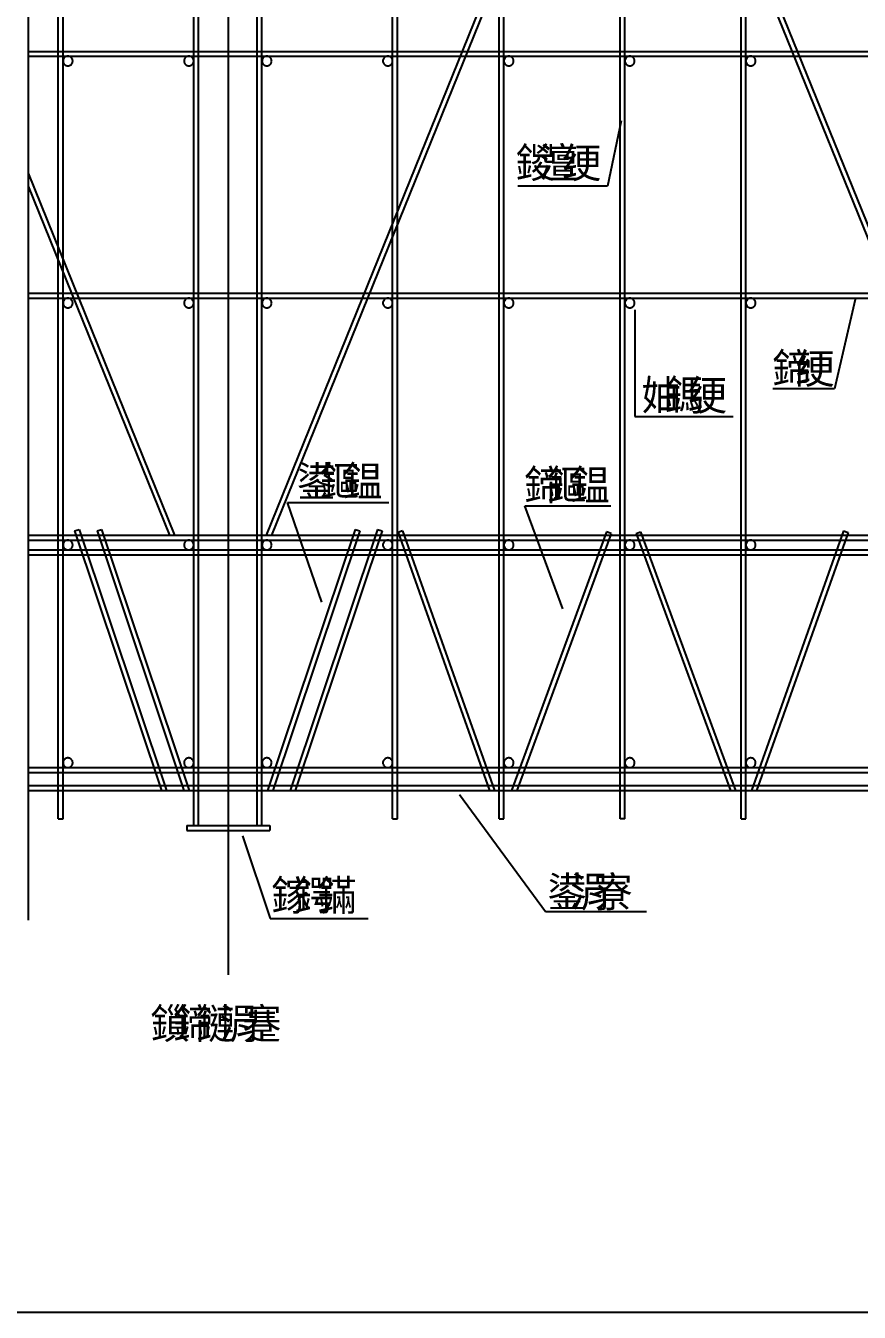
# Model space of a CAD drawing. Header units: metres. Extents: x 0 to 420, y 0 to 297.
# Drawn here: x 84.5 to 181.1, y 0 to 149.2 of the extents above; entities that cross this region are included whole.
import ezdxf

# ---------------------------------------------------------------- set-up
doc = ezdxf.new("R2010")
doc.units = ezdxf.units.M
doc.layers.add(' ', color=7, linetype='Continuous')

msp = doc.modelspace()

# ---------------------------------------------------------------- linework, layer by layer
at = {"layer": ' '}
msp.add_line((107.97, 39.12), (107.97, 291.04), dxfattribs=at)
for p, q in [((88.24, 57.21), (88.24, 282.79)), ((88.8, 57.21), (88.8, 282.79)), ((103.95, 56.43), (103.95, 282.79)), ((104.51, 56.43), (104.51, 282.79)), ((111.3, 56.43), (111.3, 282.79)), ((111.86, 56.43), (111.86, 282.79)), ((118.3, 282.15), (196.05, 90.09)), ((118.91, 282.15), (196.66, 90.09)), ((127.02, 57.21), (127.02, 282.79)), ((127.58, 57.21), (127.58, 282.79)), ((139.36, 57.21), (139.36, 282.79)), ((139.92, 57.21), (139.92, 282.79)), ((153.39, 57.21), (153.39, 282.79)), ((153.95, 57.21), (153.95, 282.79)), ((167.42, 57.21), (167.42, 282.79)), ((167.98, 57.21), (167.98, 282.79)), ((189.57, 280.81), (112.37, 90.09)), ((190.18, 280.81), (112.97, 90.09)), ((84.74, 161.08), (84.74, 45.46)), ((84.74, 146.2), (223.49, 146.2)), ((84.74, 145.64), (223.49, 145.64)), ((153.53, 138.16), (151.93, 130.58)), ((84.74, 132.08), (101.74, 90.09)), ((84.74, 130.58), (101.13, 90.09)), ((151.93, 130.58), (141.55, 130.58)), ((84.74, 118.15), (223.49, 118.15)), ((84.74, 117.58), (223.49, 117.58)), ((180.67, 117.43), (178.27, 107.06)), ((155.12, 116.23), (155.12, 103.87)), ((178.27, 107.06), (171.09, 107.06)), ((155.12, 103.87), (166.49, 103.87)), ((118.8, 82.34), (114.81, 93.9)), ((114.81, 93.9), (126.56, 93.9)), ((146.74, 81.55), (142.35, 93.51)), ((142.35, 93.51), (152.33, 93.51)), ((84.74, 90.09), (223.49, 90.09)), ((84.74, 89.53), (223.49, 89.53)), ((90.14, 90.6), (90.67, 90.77)), ((90.14, 90.6), (100.22, 60.5)), ((90.67, 90.77), (100.81, 60.5)), ((92.74, 90.6), (93.27, 90.77)), ((92.74, 90.6), (102.82, 60.5)), ((93.27, 90.77), (103.42, 60.5)), ((122.66, 90.77), (112.52, 60.5)), ((123.2, 90.6), (113.11, 60.5)), ((125.27, 90.77), (115.12, 60.5)), ((125.8, 90.6), (115.72, 60.5)), ((122.66, 90.77), (123.2, 90.6)), ((125.27, 90.77), (125.8, 90.6)), ((128.17, 90.6), (127.64, 90.41)), ((127.64, 90.41), (138.24, 60.5)), ((128.17, 90.6), (138.84, 60.5)), ((128.17, 90.6), (128.17, 90.6)), ((151.83, 90.48), (140.81, 60.5)), ((152.36, 90.28), (141.41, 60.5)), ((152.36, 90.28), (151.83, 90.48)), ((152.36, 90.28), (152.36, 90.28)), ((155.25, 90.28), (155.77, 90.48)), ((155.25, 90.28), (166.19, 60.5)), ((155.77, 90.48), (166.79, 60.5)), ((179.31, 90.6), (168.64, 60.5)), ((179.84, 90.41), (169.23, 60.5)), ((179.31, 90.6), (179.84, 90.41)), ((84.74, 88.4), (223.49, 88.4)), ((84.74, 87.84), (223.49, 87.84)), ((84.74, 63.15), (223.49, 63.15)), ((84.74, 62.59), (223.49, 62.59)), ((84.74, 61.06), (223.49, 61.06)), ((84.74, 60.5), (223.49, 60.5)), ((134.77, 60.02), (144.75, 46.46)), ((88.24, 57.21), (88.8, 57.21)), ((127.02, 57.21), (127.58, 57.21)), ((139.36, 57.21), (139.92, 57.21)), ((153.95, 57.21), (153.39, 57.21)), ((167.42, 57.21), (167.98, 57.21)), ((103.17, 56.43), (112.77, 56.43)), ((103.17, 56.43), (103.17, 55.87)), ((103.17, 55.87), (112.77, 55.87)), ((109.62, 55.23), (112.81, 45.67)), ((112.77, 56.43), (112.77, 55.87)), ((144.75, 46.46), (156.44, 46.46)), ((112.81, 45.67), (124.18, 45.67)), ((0, 0), (420, 0))]:
    msp.add_line(p, q)
for points in [[(89.92, 145.08), (89.92, 145.14), (89.91, 145.19), (89.9, 145.24), (89.88, 145.3), (89.85, 145.35), (89.83, 145.39), (89.79, 145.44), (89.76, 145.48), (89.72, 145.52), (89.67, 145.55), (89.62, 145.58), (89.57, 145.6), (89.52, 145.62), (89.47, 145.63), (89.41, 145.64), (89.36, 145.64), (89.3, 145.64), (89.25, 145.63), (89.2, 145.62), (89.14, 145.6), (89.09, 145.58), (89.05, 145.55), (89, 145.52), (88.96, 145.48), (88.93, 145.44), (88.89, 145.39), (88.86, 145.35), (88.84, 145.3), (88.82, 145.24), (88.81, 145.19), (88.8, 145.14), (88.8, 145.08), (88.8, 145.03), (88.81, 144.97), (88.82, 144.92), (88.84, 144.87), (88.86, 144.82), (88.89, 144.77), (88.93, 144.73), (88.96, 144.68), (89, 144.65), (89.05, 144.61), (89.09, 144.59), (89.14, 144.56), (89.2, 144.54), (89.25, 144.53), (89.3, 144.52), (89.36, 144.52), (89.41, 144.52), (89.47, 144.53), (89.52, 144.54), (89.57, 144.56), (89.62, 144.59), (89.67, 144.61), (89.72, 144.65), (89.76, 144.68), (89.79, 144.73), (89.83, 144.77), (89.85, 144.82), (89.88, 144.87), (89.9, 144.92), (89.91, 144.97), (89.92, 145.03), (89.92, 145.08)], [(103.95, 145.08), (103.95, 145.14), (103.94, 145.19), (103.93, 145.24), (103.91, 145.3), (103.88, 145.35), (103.86, 145.39), (103.82, 145.44), (103.79, 145.48), (103.74, 145.52), (103.7, 145.55), (103.65, 145.58), (103.6, 145.6), (103.55, 145.62), (103.5, 145.63), (103.44, 145.64), (103.39, 145.64), (103.33, 145.64), (103.28, 145.63), (103.23, 145.62), (103.17, 145.6), (103.12, 145.58), (103.08, 145.55), (103.03, 145.52), (102.99, 145.48), (102.95, 145.44), (102.92, 145.39), (102.89, 145.35), (102.87, 145.3), (102.85, 145.24), (102.84, 145.19), (102.83, 145.14), (102.83, 145.08), (102.83, 145.03), (102.84, 144.97), (102.85, 144.92), (102.87, 144.87), (102.89, 144.82), (102.92, 144.77), (102.95, 144.73), (102.99, 144.68), (103.03, 144.65), (103.08, 144.61), (103.12, 144.59), (103.17, 144.56), (103.23, 144.54), (103.28, 144.53), (103.33, 144.52), (103.39, 144.52), (103.44, 144.52), (103.5, 144.53), (103.55, 144.54), (103.6, 144.56), (103.65, 144.59), (103.7, 144.61), (103.74, 144.65), (103.79, 144.68), (103.82, 144.73), (103.86, 144.77), (103.88, 144.82), (103.91, 144.87), (103.93, 144.92), (103.94, 144.97), (103.95, 145.03), (103.95, 145.08)], [(112.99, 145.08), (112.98, 145.14), (112.98, 145.19), (112.96, 145.24), (112.94, 145.3), (112.92, 145.35), (112.89, 145.39), (112.86, 145.44), (112.82, 145.48), (112.78, 145.52), (112.74, 145.55), (112.69, 145.58), (112.64, 145.6), (112.59, 145.62), (112.53, 145.63), (112.48, 145.64), (112.42, 145.64), (112.37, 145.64), (112.32, 145.63), (112.26, 145.62), (112.21, 145.6), (112.16, 145.58), (112.11, 145.55), (112.07, 145.52), (112.03, 145.48), (111.99, 145.44), (111.96, 145.39), (111.93, 145.35), (111.91, 145.3), (111.89, 145.24), (111.87, 145.19), (111.87, 145.14), (111.86, 145.08), (111.87, 145.03), (111.87, 144.97), (111.89, 144.92), (111.91, 144.87), (111.93, 144.82), (111.96, 144.77), (111.99, 144.73), (112.03, 144.68), (112.07, 144.65), (112.11, 144.61), (112.16, 144.59), (112.21, 144.56), (112.26, 144.54), (112.32, 144.53), (112.37, 144.52), (112.42, 144.52), (112.48, 144.52), (112.53, 144.53), (112.59, 144.54), (112.64, 144.56), (112.69, 144.59), (112.74, 144.61), (112.78, 144.65), (112.82, 144.68), (112.86, 144.73), (112.89, 144.77), (112.92, 144.82), (112.94, 144.87), (112.96, 144.92), (112.98, 144.97), (112.98, 145.03), (112.99, 145.08)], [(127.02, 145.08), (127.01, 145.14), (127, 145.19), (126.99, 145.24), (126.97, 145.3), (126.95, 145.35), (126.92, 145.39), (126.89, 145.44), (126.85, 145.48), (126.81, 145.52), (126.77, 145.55), (126.72, 145.58), (126.67, 145.6), (126.62, 145.62), (126.56, 145.63), (126.51, 145.64), (126.45, 145.64), (126.4, 145.64), (126.34, 145.63), (126.29, 145.62), (126.24, 145.6), (126.19, 145.58), (126.14, 145.55), (126.1, 145.52), (126.06, 145.48), (126.02, 145.44), (125.99, 145.39), (125.96, 145.35), (125.94, 145.3), (125.92, 145.24), (125.9, 145.19), (125.9, 145.14), (125.89, 145.08), (125.9, 145.03), (125.9, 144.97), (125.92, 144.92), (125.94, 144.87), (125.96, 144.82), (125.99, 144.77), (126.02, 144.73), (126.06, 144.68), (126.1, 144.65), (126.14, 144.61), (126.19, 144.59), (126.24, 144.56), (126.29, 144.54), (126.34, 144.53), (126.4, 144.52), (126.45, 144.52), (126.51, 144.52), (126.56, 144.53), (126.62, 144.54), (126.67, 144.56), (126.72, 144.59), (126.77, 144.61), (126.81, 144.65), (126.85, 144.68), (126.89, 144.73), (126.92, 144.77), (126.95, 144.82), (126.97, 144.87), (126.99, 144.92), (127, 144.97), (127.01, 145.03), (127.02, 145.08)], [(141.04, 145.08), (141.04, 145.14), (141.03, 145.19), (141.02, 145.24), (141, 145.3), (140.98, 145.35), (140.95, 145.39), (140.92, 145.44), (140.88, 145.48), (140.84, 145.52), (140.8, 145.55), (140.75, 145.58), (140.7, 145.6), (140.65, 145.62), (140.59, 145.63), (140.54, 145.64), (140.48, 145.64), (140.43, 145.64), (140.37, 145.63), (140.32, 145.62), (140.27, 145.6), (140.22, 145.58), (140.17, 145.55), (140.13, 145.52), (140.09, 145.48), (140.05, 145.44), (140.02, 145.39), (139.99, 145.35), (139.96, 145.3), (139.95, 145.24), (139.93, 145.19), (139.92, 145.14), (139.92, 145.08), (139.92, 145.03), (139.93, 144.97), (139.95, 144.92), (139.96, 144.87), (139.99, 144.82), (140.02, 144.77), (140.05, 144.73), (140.09, 144.68), (140.13, 144.65), (140.17, 144.61), (140.22, 144.59), (140.27, 144.56), (140.32, 144.54), (140.37, 144.53), (140.43, 144.52), (140.48, 144.52), (140.54, 144.52), (140.59, 144.53), (140.65, 144.54), (140.7, 144.56), (140.75, 144.59), (140.8, 144.61), (140.84, 144.65), (140.88, 144.68), (140.92, 144.73), (140.95, 144.77), (140.98, 144.82), (141, 144.87), (141.02, 144.92), (141.03, 144.97), (141.04, 145.03), (141.04, 145.08)], [(155.07, 145.08), (155.07, 145.14), (155.06, 145.19), (155.05, 145.24), (155.03, 145.3), (155.01, 145.35), (154.98, 145.39), (154.95, 145.44), (154.91, 145.48), (154.87, 145.52), (154.82, 145.55), (154.78, 145.58), (154.73, 145.6), (154.68, 145.62), (154.62, 145.63), (154.57, 145.64), (154.51, 145.64), (154.46, 145.64), (154.4, 145.63), (154.35, 145.62), (154.3, 145.6), (154.25, 145.58), (154.2, 145.55), (154.16, 145.52), (154.12, 145.48), (154.08, 145.44), (154.05, 145.39), (154.02, 145.35), (153.99, 145.3), (153.98, 145.24), (153.96, 145.19), (153.95, 145.14), (153.95, 145.08), (153.95, 145.03), (153.96, 144.97), (153.98, 144.92), (153.99, 144.87), (154.02, 144.82), (154.05, 144.77), (154.08, 144.73), (154.12, 144.68), (154.16, 144.65), (154.2, 144.61), (154.25, 144.59), (154.3, 144.56), (154.35, 144.54), (154.4, 144.53), (154.46, 144.52), (154.51, 144.52), (154.57, 144.52), (154.62, 144.53), (154.68, 144.54), (154.73, 144.56), (154.78, 144.59), (154.82, 144.61), (154.87, 144.65), (154.91, 144.68), (154.95, 144.73), (154.98, 144.77), (155.01, 144.82), (155.03, 144.87), (155.05, 144.92), (155.06, 144.97), (155.07, 145.03), (155.07, 145.08)], [(169.1, 145.08), (169.1, 145.14), (169.09, 145.19), (169.08, 145.24), (169.06, 145.3), (169.04, 145.35), (169.01, 145.39), (168.98, 145.44), (168.94, 145.48), (168.9, 145.52), (168.85, 145.55), (168.81, 145.58), (168.76, 145.6), (168.7, 145.62), (168.65, 145.63), (168.6, 145.64), (168.54, 145.64), (168.49, 145.64), (168.43, 145.63), (168.38, 145.62), (168.33, 145.6), (168.28, 145.58), (168.23, 145.55), (168.19, 145.52), (168.14, 145.48), (168.11, 145.44), (168.08, 145.39), (168.05, 145.35), (168.02, 145.3), (168, 145.24), (167.99, 145.19), (167.98, 145.14), (167.98, 145.08), (167.98, 145.03), (167.99, 144.97), (168, 144.92), (168.02, 144.87), (168.05, 144.82), (168.08, 144.77), (168.11, 144.73), (168.14, 144.68), (168.19, 144.65), (168.23, 144.61), (168.28, 144.59), (168.33, 144.56), (168.38, 144.54), (168.43, 144.53), (168.49, 144.52), (168.54, 144.52), (168.6, 144.52), (168.65, 144.53), (168.7, 144.54), (168.76, 144.56), (168.81, 144.59), (168.85, 144.61), (168.9, 144.65), (168.94, 144.68), (168.98, 144.73), (169.01, 144.77), (169.04, 144.82), (169.06, 144.87), (169.08, 144.92), (169.09, 144.97), (169.1, 145.03), (169.1, 145.08)], [(89.92, 117.02), (89.92, 117.08), (89.91, 117.13), (89.9, 117.19), (89.88, 117.24), (89.85, 117.29), (89.83, 117.33), (89.79, 117.38), (89.76, 117.42), (89.72, 117.46), (89.67, 117.49), (89.62, 117.52), (89.57, 117.54), (89.52, 117.56), (89.47, 117.57), (89.41, 117.58), (89.36, 117.58), (89.3, 117.58), (89.25, 117.57), (89.2, 117.56), (89.14, 117.54), (89.09, 117.52), (89.05, 117.49), (89, 117.46), (88.96, 117.42), (88.93, 117.38), (88.89, 117.33), (88.86, 117.29), (88.84, 117.24), (88.82, 117.19), (88.81, 117.13), (88.8, 117.08), (88.8, 117.02), (88.8, 116.97), (88.81, 116.91), (88.82, 116.86), (88.84, 116.81), (88.86, 116.76), (88.89, 116.71), (88.93, 116.67), (88.96, 116.63), (89, 116.59), (89.05, 116.56), (89.09, 116.53), (89.14, 116.5), (89.2, 116.49), (89.25, 116.47), (89.3, 116.46), (89.36, 116.46), (89.41, 116.46), (89.47, 116.47), (89.52, 116.49), (89.57, 116.5), (89.62, 116.53), (89.67, 116.56), (89.72, 116.59), (89.76, 116.63), (89.79, 116.67), (89.83, 116.71), (89.85, 116.76), (89.88, 116.81), (89.9, 116.86), (89.91, 116.91), (89.92, 116.97), (89.92, 117.02)], [(103.95, 117.02), (103.95, 117.08), (103.94, 117.13), (103.93, 117.19), (103.91, 117.24), (103.88, 117.29), (103.86, 117.33), (103.82, 117.38), (103.79, 117.42), (103.74, 117.46), (103.7, 117.49), (103.65, 117.52), (103.6, 117.54), (103.55, 117.56), (103.5, 117.57), (103.44, 117.58), (103.39, 117.58), (103.33, 117.58), (103.28, 117.57), (103.23, 117.56), (103.17, 117.54), (103.12, 117.52), (103.08, 117.49), (103.03, 117.46), (102.99, 117.42), (102.95, 117.38), (102.92, 117.33), (102.89, 117.29), (102.87, 117.24), (102.85, 117.19), (102.84, 117.13), (102.83, 117.08), (102.83, 117.02), (102.83, 116.97), (102.84, 116.91), (102.85, 116.86), (102.87, 116.81), (102.89, 116.76), (102.92, 116.71), (102.95, 116.67), (102.99, 116.63), (103.03, 116.59), (103.08, 116.56), (103.12, 116.53), (103.17, 116.5), (103.23, 116.49), (103.28, 116.47), (103.33, 116.46), (103.39, 116.46), (103.44, 116.46), (103.5, 116.47), (103.55, 116.49), (103.6, 116.5), (103.65, 116.53), (103.7, 116.56), (103.74, 116.59), (103.79, 116.63), (103.82, 116.67), (103.86, 116.71), (103.88, 116.76), (103.91, 116.81), (103.93, 116.86), (103.94, 116.91), (103.95, 116.97), (103.95, 117.02)], [(112.99, 117.02), (112.98, 117.08), (112.98, 117.13), (112.96, 117.19), (112.94, 117.24), (112.92, 117.29), (112.89, 117.33), (112.86, 117.38), (112.82, 117.42), (112.78, 117.46), (112.74, 117.49), (112.69, 117.52), (112.64, 117.54), (112.59, 117.56), (112.53, 117.57), (112.48, 117.58), (112.42, 117.58), (112.37, 117.58), (112.32, 117.57), (112.26, 117.56), (112.21, 117.54), (112.16, 117.52), (112.11, 117.49), (112.07, 117.46), (112.03, 117.42), (111.99, 117.38), (111.96, 117.33), (111.93, 117.29), (111.91, 117.24), (111.89, 117.19), (111.87, 117.13), (111.87, 117.08), (111.86, 117.02), (111.87, 116.97), (111.87, 116.91), (111.89, 116.86), (111.91, 116.81), (111.93, 116.76), (111.96, 116.71), (111.99, 116.67), (112.03, 116.63), (112.07, 116.59), (112.11, 116.56), (112.16, 116.53), (112.21, 116.5), (112.26, 116.49), (112.32, 116.47), (112.37, 116.46), (112.42, 116.46), (112.48, 116.46), (112.53, 116.47), (112.59, 116.49), (112.64, 116.5), (112.69, 116.53), (112.74, 116.56), (112.78, 116.59), (112.82, 116.63), (112.86, 116.67), (112.89, 116.71), (112.92, 116.76), (112.94, 116.81), (112.96, 116.86), (112.98, 116.91), (112.98, 116.97), (112.99, 117.02)], [(127.02, 117.02), (127.01, 117.08), (127, 117.13), (126.99, 117.19), (126.97, 117.24), (126.95, 117.29), (126.92, 117.33), (126.89, 117.38), (126.85, 117.42), (126.81, 117.46), (126.77, 117.49), (126.72, 117.52), (126.67, 117.54), (126.62, 117.56), (126.56, 117.57), (126.51, 117.58), (126.45, 117.58), (126.4, 117.58), (126.34, 117.57), (126.29, 117.56), (126.24, 117.54), (126.19, 117.52), (126.14, 117.49), (126.1, 117.46), (126.06, 117.42), (126.02, 117.38), (125.99, 117.33), (125.96, 117.29), (125.94, 117.24), (125.92, 117.19), (125.9, 117.13), (125.9, 117.08), (125.89, 117.02), (125.9, 116.97), (125.9, 116.91), (125.92, 116.86), (125.94, 116.81), (125.96, 116.76), (125.99, 116.71), (126.02, 116.67), (126.06, 116.63), (126.1, 116.59), (126.14, 116.56), (126.19, 116.53), (126.24, 116.5), (126.29, 116.49), (126.34, 116.47), (126.4, 116.46), (126.45, 116.46), (126.51, 116.46), (126.56, 116.47), (126.62, 116.49), (126.67, 116.5), (126.72, 116.53), (126.77, 116.56), (126.81, 116.59), (126.85, 116.63), (126.89, 116.67), (126.92, 116.71), (126.95, 116.76), (126.97, 116.81), (126.99, 116.86), (127, 116.91), (127.01, 116.97), (127.02, 117.02)], [(141.04, 117.02), (141.04, 117.08), (141.03, 117.13), (141.02, 117.19), (141, 117.24), (140.98, 117.29), (140.95, 117.33), (140.92, 117.38), (140.88, 117.42), (140.84, 117.46), (140.8, 117.49), (140.75, 117.52), (140.7, 117.54), (140.65, 117.56), (140.59, 117.57), (140.54, 117.58), (140.48, 117.58), (140.43, 117.58), (140.37, 117.57), (140.32, 117.56), (140.27, 117.54), (140.22, 117.52), (140.17, 117.49), (140.13, 117.46), (140.09, 117.42), (140.05, 117.38), (140.02, 117.33), (139.99, 117.29), (139.96, 117.24), (139.95, 117.19), (139.93, 117.13), (139.92, 117.08), (139.92, 117.02), (139.92, 116.97), (139.93, 116.91), (139.95, 116.86), (139.96, 116.81), (139.99, 116.76), (140.02, 116.71), (140.05, 116.67), (140.09, 116.63), (140.13, 116.59), (140.17, 116.56), (140.22, 116.53), (140.27, 116.5), (140.32, 116.49), (140.37, 116.47), (140.43, 116.46), (140.48, 116.46), (140.54, 116.46), (140.59, 116.47), (140.65, 116.49), (140.7, 116.5), (140.75, 116.53), (140.8, 116.56), (140.84, 116.59), (140.88, 116.63), (140.92, 116.67), (140.95, 116.71), (140.98, 116.76), (141, 116.81), (141.02, 116.86), (141.03, 116.91), (141.04, 116.97), (141.04, 117.02)], [(155.07, 117.02), (155.07, 117.08), (155.06, 117.13), (155.05, 117.19), (155.03, 117.24), (155.01, 117.29), (154.98, 117.33), (154.95, 117.38), (154.91, 117.42), (154.87, 117.46), (154.82, 117.49), (154.78, 117.52), (154.73, 117.54), (154.68, 117.56), (154.62, 117.57), (154.57, 117.58), (154.51, 117.58), (154.46, 117.58), (154.4, 117.57), (154.35, 117.56), (154.3, 117.54), (154.25, 117.52), (154.2, 117.49), (154.16, 117.46), (154.12, 117.42), (154.08, 117.38), (154.05, 117.33), (154.02, 117.29), (153.99, 117.24), (153.98, 117.19), (153.96, 117.13), (153.95, 117.08), (153.95, 117.02), (153.95, 116.97), (153.96, 116.91), (153.98, 116.86), (153.99, 116.81), (154.02, 116.76), (154.05, 116.71), (154.08, 116.67), (154.12, 116.63), (154.16, 116.59), (154.2, 116.56), (154.25, 116.53), (154.3, 116.5), (154.35, 116.49), (154.4, 116.47), (154.46, 116.46), (154.51, 116.46), (154.57, 116.46), (154.62, 116.47), (154.68, 116.49), (154.73, 116.5), (154.78, 116.53), (154.82, 116.56), (154.87, 116.59), (154.91, 116.63), (154.95, 116.67), (154.98, 116.71), (155.01, 116.76), (155.03, 116.81), (155.05, 116.86), (155.06, 116.91), (155.07, 116.97), (155.07, 117.02)], [(169.1, 117.02), (169.1, 117.08), (169.09, 117.13), (169.08, 117.19), (169.06, 117.24), (169.04, 117.29), (169.01, 117.33), (168.98, 117.38), (168.94, 117.42), (168.9, 117.46), (168.85, 117.49), (168.81, 117.52), (168.76, 117.54), (168.7, 117.56), (168.65, 117.57), (168.6, 117.58), (168.54, 117.58), (168.49, 117.58), (168.43, 117.57), (168.38, 117.56), (168.33, 117.54), (168.28, 117.52), (168.23, 117.49), (168.19, 117.46), (168.14, 117.42), (168.11, 117.38), (168.08, 117.33), (168.05, 117.29), (168.02, 117.24), (168, 117.19), (167.99, 117.13), (167.98, 117.08), (167.98, 117.02), (167.98, 116.97), (167.99, 116.91), (168, 116.86), (168.02, 116.81), (168.05, 116.76), (168.08, 116.71), (168.11, 116.67), (168.14, 116.63), (168.19, 116.59), (168.23, 116.56), (168.28, 116.53), (168.33, 116.5), (168.38, 116.49), (168.43, 116.47), (168.49, 116.46), (168.54, 116.46), (168.6, 116.46), (168.65, 116.47), (168.7, 116.49), (168.76, 116.5), (168.81, 116.53), (168.85, 116.56), (168.9, 116.59), (168.94, 116.63), (168.98, 116.67), (169.01, 116.71), (169.04, 116.76), (169.06, 116.81), (169.08, 116.86), (169.09, 116.91), (169.1, 116.97), (169.1, 117.02)], [(89.92, 88.96), (89.92, 89.02), (89.91, 89.07), (89.9, 89.13), (89.88, 89.18), (89.85, 89.23), (89.83, 89.28), (89.79, 89.32), (89.76, 89.36), (89.72, 89.4), (89.67, 89.43), (89.62, 89.46), (89.57, 89.48), (89.52, 89.5), (89.47, 89.52), (89.41, 89.52), (89.36, 89.53), (89.3, 89.52), (89.25, 89.52), (89.2, 89.5), (89.14, 89.48), (89.09, 89.46), (89.05, 89.43), (89, 89.4), (88.96, 89.36), (88.93, 89.32), (88.89, 89.28), (88.86, 89.23), (88.84, 89.18), (88.82, 89.13), (88.81, 89.07), (88.8, 89.02), (88.8, 88.96), (88.8, 88.91), (88.81, 88.86), (88.82, 88.8), (88.84, 88.75), (88.86, 88.7), (88.89, 88.65), (88.93, 88.61), (88.96, 88.57), (89, 88.53), (89.05, 88.5), (89.09, 88.47), (89.14, 88.45), (89.2, 88.43), (89.25, 88.41), (89.3, 88.41), (89.36, 88.4), (89.41, 88.41), (89.47, 88.41), (89.52, 88.43), (89.57, 88.45), (89.62, 88.47), (89.67, 88.5), (89.72, 88.53), (89.76, 88.57), (89.79, 88.61), (89.83, 88.65), (89.85, 88.7), (89.88, 88.75), (89.9, 88.8), (89.91, 88.86), (89.92, 88.91), (89.92, 88.96)], [(103.95, 88.96), (103.95, 89.02), (103.94, 89.07), (103.93, 89.13), (103.91, 89.18), (103.88, 89.23), (103.86, 89.28), (103.82, 89.32), (103.79, 89.36), (103.74, 89.4), (103.7, 89.43), (103.65, 89.46), (103.6, 89.48), (103.55, 89.5), (103.5, 89.52), (103.44, 89.52), (103.39, 89.53), (103.33, 89.52), (103.28, 89.52), (103.23, 89.5), (103.17, 89.48), (103.12, 89.46), (103.08, 89.43), (103.03, 89.4), (102.99, 89.36), (102.95, 89.32), (102.92, 89.28), (102.89, 89.23), (102.87, 89.18), (102.85, 89.13), (102.84, 89.07), (102.83, 89.02), (102.83, 88.96), (102.83, 88.91), (102.84, 88.86), (102.85, 88.8), (102.87, 88.75), (102.89, 88.7), (102.92, 88.65), (102.95, 88.61), (102.99, 88.57), (103.03, 88.53), (103.08, 88.5), (103.12, 88.47), (103.17, 88.45), (103.23, 88.43), (103.28, 88.41), (103.33, 88.41), (103.39, 88.4), (103.44, 88.41), (103.5, 88.41), (103.55, 88.43), (103.6, 88.45), (103.65, 88.47), (103.7, 88.5), (103.74, 88.53), (103.79, 88.57), (103.82, 88.61), (103.86, 88.65), (103.88, 88.7), (103.91, 88.75), (103.93, 88.8), (103.94, 88.86), (103.95, 88.91), (103.95, 88.96)], [(112.99, 88.96), (112.98, 89.02), (112.98, 89.07), (112.96, 89.13), (112.94, 89.18), (112.92, 89.23), (112.89, 89.28), (112.86, 89.32), (112.82, 89.36), (112.78, 89.4), (112.74, 89.43), (112.69, 89.46), (112.64, 89.48), (112.59, 89.5), (112.53, 89.52), (112.48, 89.52), (112.42, 89.53), (112.37, 89.52), (112.32, 89.52), (112.26, 89.5), (112.21, 89.48), (112.16, 89.46), (112.11, 89.43), (112.07, 89.4), (112.03, 89.36), (111.99, 89.32), (111.96, 89.28), (111.93, 89.23), (111.91, 89.18), (111.89, 89.13), (111.87, 89.07), (111.87, 89.02), (111.86, 88.96), (111.87, 88.91), (111.87, 88.86), (111.89, 88.8), (111.91, 88.75), (111.93, 88.7), (111.96, 88.65), (111.99, 88.61), (112.03, 88.57), (112.07, 88.53), (112.11, 88.5), (112.16, 88.47), (112.21, 88.45), (112.26, 88.43), (112.32, 88.41), (112.37, 88.41), (112.42, 88.4), (112.48, 88.41), (112.53, 88.41), (112.59, 88.43), (112.64, 88.45), (112.69, 88.47), (112.74, 88.5), (112.78, 88.53), (112.82, 88.57), (112.86, 88.61), (112.89, 88.65), (112.92, 88.7), (112.94, 88.75), (112.96, 88.8), (112.98, 88.86), (112.98, 88.91), (112.99, 88.96)], [(127.02, 88.96), (127.01, 89.02), (127, 89.07), (126.99, 89.13), (126.97, 89.18), (126.95, 89.23), (126.92, 89.28), (126.89, 89.32), (126.85, 89.36), (126.81, 89.4), (126.77, 89.43), (126.72, 89.46), (126.67, 89.48), (126.62, 89.5), (126.56, 89.52), (126.51, 89.52), (126.45, 89.53), (126.4, 89.52), (126.34, 89.52), (126.29, 89.5), (126.24, 89.48), (126.19, 89.46), (126.14, 89.43), (126.1, 89.4), (126.06, 89.36), (126.02, 89.32), (125.99, 89.28), (125.96, 89.23), (125.94, 89.18), (125.92, 89.13), (125.9, 89.07), (125.9, 89.02), (125.89, 88.96), (125.9, 88.91), (125.9, 88.86), (125.92, 88.8), (125.94, 88.75), (125.96, 88.7), (125.99, 88.65), (126.02, 88.61), (126.06, 88.57), (126.1, 88.53), (126.14, 88.5), (126.19, 88.47), (126.24, 88.45), (126.29, 88.43), (126.34, 88.41), (126.4, 88.41), (126.45, 88.4), (126.51, 88.41), (126.56, 88.41), (126.62, 88.43), (126.67, 88.45), (126.72, 88.47), (126.77, 88.5), (126.81, 88.53), (126.85, 88.57), (126.89, 88.61), (126.92, 88.65), (126.95, 88.7), (126.97, 88.75), (126.99, 88.8), (127, 88.86), (127.01, 88.91), (127.02, 88.96)], [(141.04, 88.96), (141.04, 89.02), (141.03, 89.07), (141.02, 89.13), (141, 89.18), (140.98, 89.23), (140.95, 89.28), (140.92, 89.32), (140.88, 89.36), (140.84, 89.4), (140.8, 89.43), (140.75, 89.46), (140.7, 89.48), (140.65, 89.5), (140.59, 89.52), (140.54, 89.52), (140.48, 89.53), (140.43, 89.52), (140.37, 89.52), (140.32, 89.5), (140.27, 89.48), (140.22, 89.46), (140.17, 89.43), (140.13, 89.4), (140.09, 89.36), (140.05, 89.32), (140.02, 89.28), (139.99, 89.23), (139.96, 89.18), (139.95, 89.13), (139.93, 89.07), (139.92, 89.02), (139.92, 88.96), (139.92, 88.91), (139.93, 88.86), (139.95, 88.8), (139.96, 88.75), (139.99, 88.7), (140.02, 88.65), (140.05, 88.61), (140.09, 88.57), (140.13, 88.53), (140.17, 88.5), (140.22, 88.47), (140.27, 88.45), (140.32, 88.43), (140.37, 88.41), (140.43, 88.41), (140.48, 88.4), (140.54, 88.41), (140.59, 88.41), (140.65, 88.43), (140.7, 88.45), (140.75, 88.47), (140.8, 88.5), (140.84, 88.53), (140.88, 88.57), (140.92, 88.61), (140.95, 88.65), (140.98, 88.7), (141, 88.75), (141.02, 88.8), (141.03, 88.86), (141.04, 88.91), (141.04, 88.96)], [(155.07, 88.96), (155.07, 89.02), (155.06, 89.07), (155.05, 89.13), (155.03, 89.18), (155.01, 89.23), (154.98, 89.28), (154.95, 89.32), (154.91, 89.36), (154.87, 89.4), (154.82, 89.43), (154.78, 89.46), (154.73, 89.48), (154.68, 89.5), (154.62, 89.52), (154.57, 89.52), (154.51, 89.53), (154.46, 89.52), (154.4, 89.52), (154.35, 89.5), (154.3, 89.48), (154.25, 89.46), (154.2, 89.43), (154.16, 89.4), (154.12, 89.36), (154.08, 89.32), (154.05, 89.28), (154.02, 89.23), (153.99, 89.18), (153.98, 89.13), (153.96, 89.07), (153.95, 89.02), (153.95, 88.96), (153.95, 88.91), (153.96, 88.86), (153.98, 88.8), (153.99, 88.75), (154.02, 88.7), (154.05, 88.65), (154.08, 88.61), (154.12, 88.57), (154.16, 88.53), (154.2, 88.5), (154.25, 88.47), (154.3, 88.45), (154.35, 88.43), (154.4, 88.41), (154.46, 88.41), (154.51, 88.4), (154.57, 88.41), (154.62, 88.41), (154.68, 88.43), (154.73, 88.45), (154.78, 88.47), (154.82, 88.5), (154.87, 88.53), (154.91, 88.57), (154.95, 88.61), (154.98, 88.65), (155.01, 88.7), (155.03, 88.75), (155.05, 88.8), (155.06, 88.86), (155.07, 88.91), (155.07, 88.96)], [(169.1, 88.96), (169.1, 89.02), (169.09, 89.07), (169.08, 89.13), (169.06, 89.18), (169.04, 89.23), (169.01, 89.28), (168.98, 89.32), (168.94, 89.36), (168.9, 89.4), (168.85, 89.43), (168.81, 89.46), (168.76, 89.48), (168.7, 89.5), (168.65, 89.52), (168.6, 89.52), (168.54, 89.53), (168.49, 89.52), (168.43, 89.52), (168.38, 89.5), (168.33, 89.48), (168.28, 89.46), (168.23, 89.43), (168.19, 89.4), (168.14, 89.36), (168.11, 89.32), (168.08, 89.28), (168.05, 89.23), (168.02, 89.18), (168, 89.13), (167.99, 89.07), (167.98, 89.02), (167.98, 88.96), (167.98, 88.91), (167.99, 88.86), (168, 88.8), (168.02, 88.75), (168.05, 88.7), (168.08, 88.65), (168.11, 88.61), (168.14, 88.57), (168.19, 88.53), (168.23, 88.5), (168.28, 88.47), (168.33, 88.45), (168.38, 88.43), (168.43, 88.41), (168.49, 88.41), (168.54, 88.4), (168.6, 88.41), (168.65, 88.41), (168.7, 88.43), (168.76, 88.45), (168.81, 88.47), (168.85, 88.5), (168.9, 88.53), (168.94, 88.57), (168.98, 88.61), (169.01, 88.65), (169.04, 88.7), (169.06, 88.75), (169.08, 88.8), (169.09, 88.86), (169.1, 88.91), (169.1, 88.96)], [(89.92, 63.71), (89.92, 63.77), (89.91, 63.82), (89.9, 63.88), (89.88, 63.93), (89.85, 63.98), (89.83, 64.02), (89.79, 64.07), (89.76, 64.11), (89.72, 64.15), (89.67, 64.18), (89.62, 64.21), (89.57, 64.23), (89.52, 64.25), (89.47, 64.26), (89.41, 64.27), (89.36, 64.27), (89.3, 64.27), (89.25, 64.26), (89.2, 64.25), (89.14, 64.23), (89.09, 64.21), (89.05, 64.18), (89, 64.15), (88.96, 64.11), (88.93, 64.07), (88.89, 64.02), (88.86, 63.98), (88.84, 63.93), (88.82, 63.88), (88.81, 63.82), (88.8, 63.77), (88.8, 63.71), (88.8, 63.66), (88.81, 63.6), (88.82, 63.55), (88.84, 63.5), (88.86, 63.45), (88.89, 63.4), (88.93, 63.36), (88.96, 63.32), (89, 63.28), (89.05, 63.25), (89.09, 63.22), (89.14, 63.19), (89.2, 63.18), (89.25, 63.16), (89.3, 63.15), (89.36, 63.15), (89.41, 63.15), (89.47, 63.16), (89.52, 63.18), (89.57, 63.19), (89.62, 63.22), (89.67, 63.25), (89.72, 63.28), (89.76, 63.32), (89.79, 63.36), (89.83, 63.4), (89.85, 63.45), (89.88, 63.5), (89.9, 63.55), (89.91, 63.6), (89.92, 63.66), (89.92, 63.71)], [(103.95, 63.71), (103.95, 63.77), (103.94, 63.82), (103.93, 63.88), (103.91, 63.93), (103.88, 63.98), (103.86, 64.02), (103.82, 64.07), (103.79, 64.11), (103.74, 64.15), (103.7, 64.18), (103.65, 64.21), (103.6, 64.23), (103.55, 64.25), (103.5, 64.26), (103.44, 64.27), (103.39, 64.27), (103.33, 64.27), (103.28, 64.26), (103.23, 64.25), (103.17, 64.23), (103.12, 64.21), (103.08, 64.18), (103.03, 64.15), (102.99, 64.11), (102.95, 64.07), (102.92, 64.02), (102.89, 63.98), (102.87, 63.93), (102.85, 63.88), (102.84, 63.82), (102.83, 63.77), (102.83, 63.71), (102.83, 63.66), (102.84, 63.6), (102.85, 63.55), (102.87, 63.5), (102.89, 63.45), (102.92, 63.4), (102.95, 63.36), (102.99, 63.32), (103.03, 63.28), (103.08, 63.25), (103.12, 63.22), (103.17, 63.19), (103.23, 63.18), (103.28, 63.16), (103.33, 63.15), (103.39, 63.15), (103.44, 63.15), (103.5, 63.16), (103.55, 63.18), (103.6, 63.19), (103.65, 63.22), (103.7, 63.25), (103.74, 63.28), (103.79, 63.32), (103.82, 63.36), (103.86, 63.4), (103.88, 63.45), (103.91, 63.5), (103.93, 63.55), (103.94, 63.6), (103.95, 63.66), (103.95, 63.71)], [(112.99, 63.71), (112.98, 63.77), (112.98, 63.82), (112.96, 63.88), (112.94, 63.93), (112.92, 63.98), (112.89, 64.02), (112.86, 64.07), (112.82, 64.11), (112.78, 64.15), (112.74, 64.18), (112.69, 64.21), (112.64, 64.23), (112.59, 64.25), (112.53, 64.26), (112.48, 64.27), (112.42, 64.27), (112.37, 64.27), (112.32, 64.26), (112.26, 64.25), (112.21, 64.23), (112.16, 64.21), (112.11, 64.18), (112.07, 64.15), (112.03, 64.11), (111.99, 64.07), (111.96, 64.02), (111.93, 63.98), (111.91, 63.93), (111.89, 63.88), (111.87, 63.82), (111.87, 63.77), (111.86, 63.71), (111.87, 63.66), (111.87, 63.6), (111.89, 63.55), (111.91, 63.5), (111.93, 63.45), (111.96, 63.4), (111.99, 63.36), (112.03, 63.32), (112.07, 63.28), (112.11, 63.25), (112.16, 63.22), (112.21, 63.19), (112.26, 63.18), (112.32, 63.16), (112.37, 63.15), (112.42, 63.15), (112.48, 63.15), (112.53, 63.16), (112.59, 63.18), (112.64, 63.19), (112.69, 63.22), (112.74, 63.25), (112.78, 63.28), (112.82, 63.32), (112.86, 63.36), (112.89, 63.4), (112.92, 63.45), (112.94, 63.5), (112.96, 63.55), (112.98, 63.6), (112.98, 63.66), (112.99, 63.71)], [(127.02, 63.71), (127.01, 63.77), (127, 63.82), (126.99, 63.88), (126.97, 63.93), (126.95, 63.98), (126.92, 64.02), (126.89, 64.07), (126.85, 64.11), (126.81, 64.15), (126.77, 64.18), (126.72, 64.21), (126.67, 64.23), (126.62, 64.25), (126.56, 64.26), (126.51, 64.27), (126.45, 64.27), (126.4, 64.27), (126.34, 64.26), (126.29, 64.25), (126.24, 64.23), (126.19, 64.21), (126.14, 64.18), (126.1, 64.15), (126.06, 64.11), (126.02, 64.07), (125.99, 64.02), (125.96, 63.98), (125.94, 63.93), (125.92, 63.88), (125.9, 63.82), (125.9, 63.77), (125.89, 63.71), (125.9, 63.66), (125.9, 63.6), (125.92, 63.55), (125.94, 63.5), (125.96, 63.45), (125.99, 63.4), (126.02, 63.36), (126.06, 63.32), (126.1, 63.28), (126.14, 63.25), (126.19, 63.22), (126.24, 63.19), (126.29, 63.18), (126.34, 63.16), (126.4, 63.15), (126.45, 63.15), (126.51, 63.15), (126.56, 63.16), (126.62, 63.18), (126.67, 63.19), (126.72, 63.22), (126.77, 63.25), (126.81, 63.28), (126.85, 63.32), (126.89, 63.36), (126.92, 63.4), (126.95, 63.45), (126.97, 63.5), (126.99, 63.55), (127, 63.6), (127.01, 63.66), (127.02, 63.71)], [(141.04, 63.71), (141.04, 63.77), (141.03, 63.82), (141.02, 63.88), (141, 63.93), (140.98, 63.98), (140.95, 64.02), (140.92, 64.07), (140.88, 64.11), (140.84, 64.15), (140.8, 64.18), (140.75, 64.21), (140.7, 64.23), (140.65, 64.25), (140.59, 64.26), (140.54, 64.27), (140.48, 64.27), (140.43, 64.27), (140.37, 64.26), (140.32, 64.25), (140.27, 64.23), (140.22, 64.21), (140.17, 64.18), (140.13, 64.15), (140.09, 64.11), (140.05, 64.07), (140.02, 64.02), (139.99, 63.98), (139.96, 63.93), (139.95, 63.88), (139.93, 63.82), (139.92, 63.77), (139.92, 63.71), (139.92, 63.66), (139.93, 63.6), (139.95, 63.55), (139.96, 63.5), (139.99, 63.45), (140.02, 63.4), (140.05, 63.36), (140.09, 63.32), (140.13, 63.28), (140.17, 63.25), (140.22, 63.22), (140.27, 63.19), (140.32, 63.18), (140.37, 63.16), (140.43, 63.15), (140.48, 63.15), (140.54, 63.15), (140.59, 63.16), (140.65, 63.18), (140.7, 63.19), (140.75, 63.22), (140.8, 63.25), (140.84, 63.28), (140.88, 63.32), (140.92, 63.36), (140.95, 63.4), (140.98, 63.45), (141, 63.5), (141.02, 63.55), (141.03, 63.6), (141.04, 63.66), (141.04, 63.71)], [(155.07, 63.71), (155.07, 63.77), (155.06, 63.82), (155.05, 63.88), (155.03, 63.93), (155.01, 63.98), (154.98, 64.02), (154.95, 64.07), (154.91, 64.11), (154.87, 64.15), (154.82, 64.18), (154.78, 64.21), (154.73, 64.23), (154.68, 64.25), (154.62, 64.26), (154.57, 64.27), (154.51, 64.27), (154.46, 64.27), (154.4, 64.26), (154.35, 64.25), (154.3, 64.23), (154.25, 64.21), (154.2, 64.18), (154.16, 64.15), (154.12, 64.11), (154.08, 64.07), (154.05, 64.02), (154.02, 63.98), (153.99, 63.93), (153.98, 63.88), (153.96, 63.82), (153.95, 63.77), (153.95, 63.71), (153.95, 63.66), (153.96, 63.6), (153.98, 63.55), (153.99, 63.5), (154.02, 63.45), (154.05, 63.4), (154.08, 63.36), (154.12, 63.32), (154.16, 63.28), (154.2, 63.25), (154.25, 63.22), (154.3, 63.19), (154.35, 63.18), (154.4, 63.16), (154.46, 63.15), (154.51, 63.15), (154.57, 63.15), (154.62, 63.16), (154.68, 63.18), (154.73, 63.19), (154.78, 63.22), (154.82, 63.25), (154.87, 63.28), (154.91, 63.32), (154.95, 63.36), (154.98, 63.4), (155.01, 63.45), (155.03, 63.5), (155.05, 63.55), (155.06, 63.6), (155.07, 63.66), (155.07, 63.71)], [(169.1, 63.71), (169.1, 63.77), (169.09, 63.82), (169.08, 63.88), (169.06, 63.93), (169.04, 63.98), (169.01, 64.02), (168.98, 64.07), (168.94, 64.11), (168.9, 64.15), (168.85, 64.18), (168.81, 64.21), (168.76, 64.23), (168.7, 64.25), (168.65, 64.26), (168.6, 64.27), (168.54, 64.27), (168.49, 64.27), (168.43, 64.26), (168.38, 64.25), (168.33, 64.23), (168.28, 64.21), (168.23, 64.18), (168.19, 64.15), (168.14, 64.11), (168.11, 64.07), (168.08, 64.02), (168.05, 63.98), (168.02, 63.93), (168, 63.88), (167.99, 63.82), (167.98, 63.77), (167.98, 63.71), (167.98, 63.66), (167.99, 63.6), (168, 63.55), (168.02, 63.5), (168.05, 63.45), (168.08, 63.4), (168.11, 63.36), (168.14, 63.32), (168.19, 63.28), (168.23, 63.25), (168.28, 63.22), (168.33, 63.19), (168.38, 63.18), (168.43, 63.16), (168.49, 63.15), (168.54, 63.15), (168.6, 63.15), (168.65, 63.16), (168.7, 63.18), (168.76, 63.19), (168.81, 63.22), (168.85, 63.25), (168.9, 63.28), (168.94, 63.32), (168.98, 63.36), (169.01, 63.4), (169.04, 63.45), (169.06, 63.5), (169.08, 63.55), (169.09, 63.6), (169.1, 63.66), (169.1, 63.71)]]:
    msp.add_lwpolyline(points)

# ---------------------------------------------------------------- texts
for s, p in [('鍐', (141.31, 131.54)), ('澶', (143.98, 131.54)), ('绠', (146.65, 131.54)), ('鍗', (171.04, 107.69)), ('绠', (173.7, 107.69)), ('妯', (155.88, 104.59)), ('鎷', (158.55, 104.59)), ('绠', (161.22, 104.59)), ('鍙', (115.91, 94.6)), ('鏂', (118.58, 94.6)), ('鎾', (121.25, 94.6)), ('鍗', (142.27, 94.16)), ('鏂', (144.94, 94.16)), ('鎾', (147.61, 94.16)), ('鍙', (144.95, 47)), ('涓', (147.62, 47)), ('寮', (150.29, 47)), ('鎵', (112.95, 46.58)), ('鍔', (115.62, 46.58)), ('鏋', (118.28, 46.58)), ('鎻', (98.9, 31.72)), ('鍗', (101.56, 31.72)), ('鏈', (104.23, 31.72)), ('涓', (106.9, 31.72)), ('蹇', (109.57, 31.72))]:
    msp.add_text(s, height=3.51, dxfattribs=at).set_placement(p)

doc.saveas('drawing.dxf')
